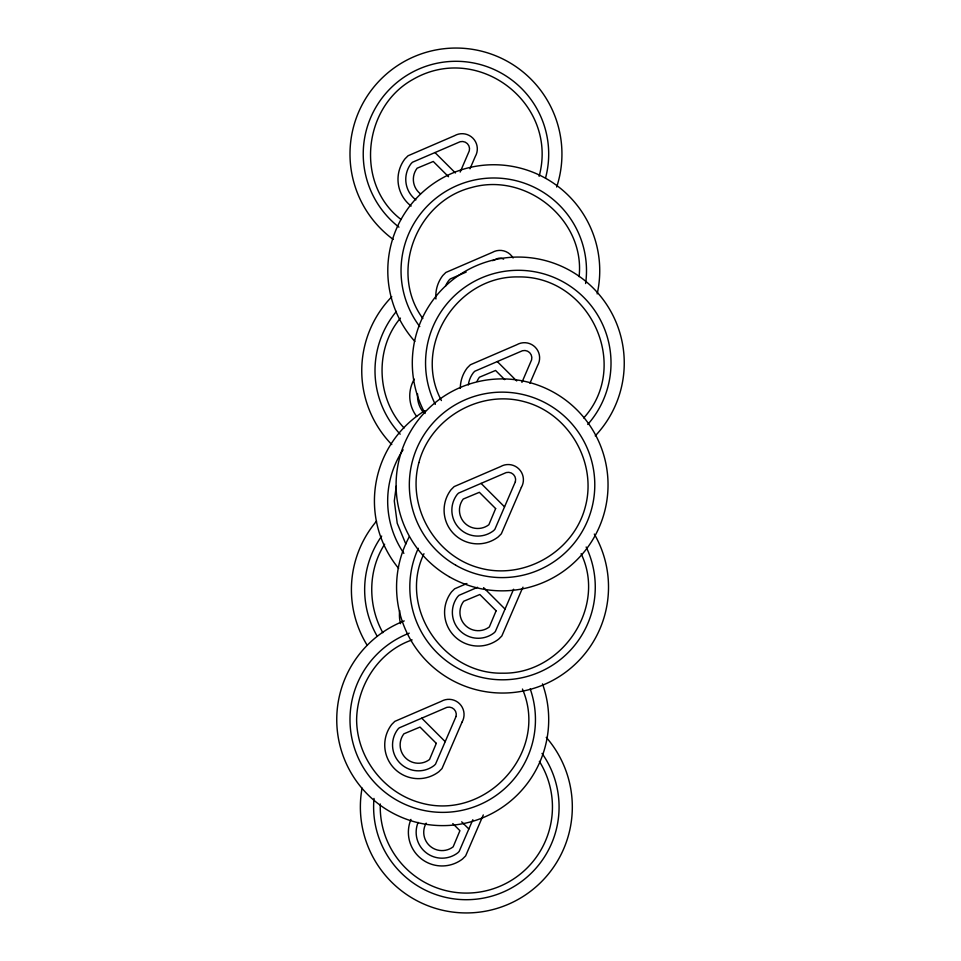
<?xml version="1.0" encoding="UTF-8"?>
<svg xmlns="http://www.w3.org/2000/svg" width="961" height="961" viewBox="0 0 961 961"><rect width="100%" height="100%" fill="white"/><g stroke="black" fill="none" stroke-linecap="round" stroke-linejoin="round"><path stroke-width="1.44" d="M396.256 486.122L394.298 500.981L397.229 523.264L405.83 544.034M539.133 176.307C558.821 103.5 478.146 41.599 412.918 79.451C362.717 107.248 355.053 184.236 401.025 219.468M579.087 276.66C585.381 219.697 526.123 171.911 471.479 187.539C416.341 201.329 388.917 272.347 422.84 318.523M423.957 553.716C397.974 607.592 443.369 674.37 502.543 673.18C561.704 674.37 607.112 607.592 581.117 553.716M460.175 172.067L469.292 150.841A7.448 7.448 0 0 0 460.163 141.723L412.461 162.253L411.128 163.586A25.887 25.887 0 0 0 415.873 199.888M469.977 168.812L475.275 156.523A15.22 15.22 0 0 0 454.481 135.729L408.053 155.766L404.965 158.853A33.659 33.659 0 0 0 411.14 206.05M521.919 382.394L531.601 359.846A7.448 7.448 0 0 0 522.484 350.729L474.77 371.258L473.437 372.592A25.887 25.887 0 0 0 468.307 384.965M529.931 383.283L537.583 365.528A15.22 15.22 0 0 0 516.79 344.735L470.373 364.772L467.274 367.859A33.659 33.659 0 0 0 460.307 388.34M513.606 589.225L495.323 631.593L493.966 632.951A25.887 25.887 0 0 1 457.7 596.637L459.034 595.303L477.569 587.303M472.848 819.721L459.13 851.494L457.772 852.851A25.887 25.887 0 0 1 418.119 822.388M483.299 814.94L465.629 855.903L462.493 859.026A33.659 33.659 0 0 1 410.948 819.397M400.449 318.103C374.285 348.915 376.496 398.707 404.1 427.981M384.64 544.226C367.751 570.558 367.775 605.49 382.814 632.71M583.723 417.975C631.641 364.964 589.165 275.699 518.279 276.924C457.076 275.663 412.101 346.212 441.411 400.545M466.145 272.095L450.265 278.942L448.931 280.276A25.887 25.887 0 0 0 445.544 286.126M492.633 260.659L497.966 258.413A7.448 7.448 0 0 1 503.612 259.158M466.914 583.507L454.625 588.817L451.538 591.892A33.659 33.659 0 0 0 498.687 639.125L501.822 636.002L521.847 589.573A15.22 15.22 0 0 0 522.976 587.171M412.125 639.918C379.006 651.162 357.156 685.193 356.615 719.645C356.831 757.712 383.727 792.753 420.438 802.819C485.858 821.583 549.608 752.079 522.448 689.049M434.973 152.547L455.406 172.968M448.523 176.728L433.267 161.472L417.134 168.199A18.307 18.307 0 0 0 420.498 193.87M497.281 361.552L516.694 380.952M504.729 379.631L495.576 370.465L479.455 377.205A18.307 18.307 0 0 0 477.064 381.349M481.065 483.383L504.561 506.879M483.587 587.639L505.042 609.082M421.723 718.155L445.219 741.652M461.688 821.835L468.848 828.983M452.799 823.565L459.923 830.688L453.16 846.833A18.307 18.307 0 0 1 426.179 823.145M416.69 416.461A33.659 33.659 0 0 1 414.275 379.139M391.776 444.571A105.974 105.974 0 0 1 391.776 296.757M400.184 434.192A92.724 92.724 0 0 1 396.4 311.412M422.864 411.74A25.887 25.887 0 0 1 417.603 393.938M594.318 534.088A105.974 105.974 0 0 1 503.984 693.037A105.974 105.974 0 0 1 409.35 536.61M586.162 547.001A92.724 92.724 0 0 1 503.252 679.799A92.724 92.724 0 0 1 418.311 548.299M425.086 413.494A105.974 105.974 0 0 1 458.289 275.675A105.974 105.974 0 0 1 598.835 294.174A105.974 105.974 0 0 1 595.231 435.886M435.285 404.389A92.724 92.724 0 0 1 466.65 286.006A92.724 92.724 0 0 1 588.084 301.982A92.724 92.724 0 0 1 587.748 424.462M542.485 683.884A105.974 105.974 0 0 1 479.407 819.072A105.974 105.974 0 0 1 343.642 757.244A105.974 105.974 0 0 1 404.209 620.914M530.184 688.845A92.724 92.724 0 0 1 474.422 806.784A92.724 92.724 0 0 1 355.906 752.235A92.724 92.724 0 0 1 409.23 633.167M546.244 737.351A105.974 105.974 0 0 1 494.483 909.142A105.974 105.974 0 0 1 362.069 788.068M542.04 753.412A92.724 92.724 0 0 1 490.35 896.541A92.724 92.724 0 0 1 374.009 798.435M539.373 761.364A86.106 86.106 0 0 1 488.632 890.15A86.106 86.106 0 0 1 380.292 803.997M398.611 568.371A105.974 105.974 0 0 1 424.93 410.683M403.884 553.368A92.724 92.724 0 0 1 403.091 449.784M435.922 298.967A33.659 33.659 0 0 1 442.769 275.543L445.856 272.456L492.284 252.419A15.22 15.22 0 0 1 513.078 257.992M414.84 341.431A105.974 105.974 0 0 1 467.046 168.163A105.974 105.974 0 0 1 597.165 293.922M419.765 326.596A92.724 92.724 0 0 1 470.458 180.968A92.724 92.724 0 0 1 585.609 283.531M377.072 636.014A92.724 92.724 0 0 1 381.685 536.094M367.09 645.131A105.974 105.974 0 0 1 376.532 521.138M400.545 623.665A33.659 33.659 0 0 1 399.704 610.571M393.217 239.421A105.974 105.974 0 0 1 364.423 100.629A105.974 105.974 0 0 1 499.408 57.36A105.974 105.974 0 0 1 556.671 187.023M398.947 227.156A92.724 92.724 0 0 1 375.895 107.248A92.724 92.724 0 0 1 491.672 68.447A92.724 92.724 0 0 1 545.536 178.025M418.888 462.589C406.683 507.024 435.189 556.395 479.767 568.035C524.213 580.252 573.585 551.746 585.225 507.156C597.43 462.721 568.936 413.35 524.346 401.698C479.899 389.493 430.54 417.999 418.888 462.589M515.384 481.689L494.843 529.391L493.486 530.748A25.887 25.887 0 0 1 457.22 494.422L458.553 493.101L506.255 472.56A7.448 7.448 0 0 1 515.384 481.689M456.043 716.462L435.513 764.163L434.144 765.521A25.887 25.887 0 0 1 397.878 729.207L399.211 727.873L446.925 707.344A7.448 7.448 0 0 1 456.043 716.462M495.636 508.585L488.873 524.73A18.307 18.307 0 0 1 463.226 499.047L479.359 492.308L495.636 508.585M521.367 487.371L501.342 533.799L498.206 536.923A33.659 33.659 0 0 1 451.057 489.69L454.145 486.602L500.573 466.578A15.22 15.22 0 0 1 521.367 487.371M436.294 743.358L429.531 759.502A18.307 18.307 0 0 1 403.896 733.82L420.017 727.081L436.294 743.358M496.116 610.788L489.353 626.932A18.307 18.307 0 0 1 463.707 601.25L479.839 594.511L496.116 610.788M462.025 722.143L442 768.572L438.877 771.695A33.659 33.659 0 0 1 391.716 724.462L394.815 721.375L441.243 701.35A15.22 15.22 0 0 1 462.025 722.143M449.075 576.648A105.974 105.974 0 0 0 608.037 484.873A105.974 105.974 0 0 0 449.075 393.097A105.974 105.974 0 0 0 449.075 576.648M455.694 565.176A92.724 92.724 0 0 0 594.787 484.873A92.724 92.724 0 0 0 455.694 404.569A92.724 92.724 0 0 0 455.694 565.176"/></g></svg>
